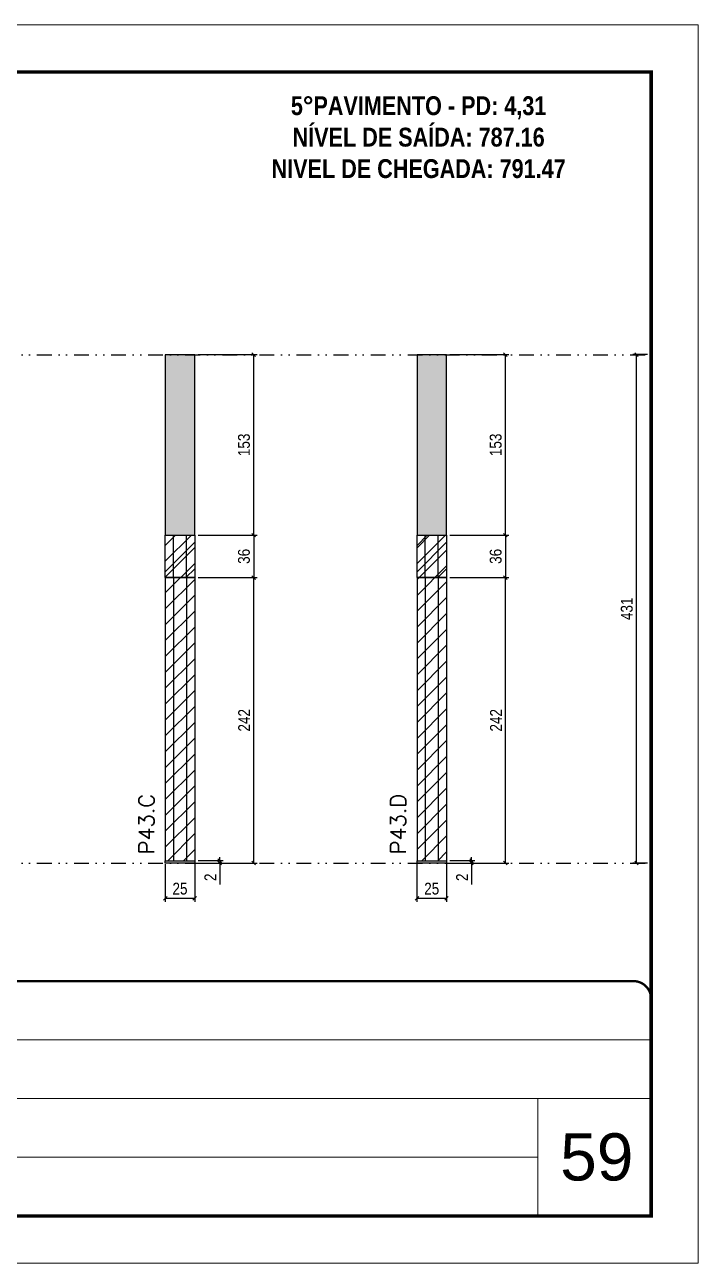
# Model space of a CAD drawing. Extents: x 14400 to 27878, y -21631 to 6985.
# Drawn here: x 18497 to 19068, y -10145 to -9095 of the extents above; entities that cross this region are included whole.
import ezdxf

# ---------------------------------------------------------------- set-up
doc = ezdxf.new("R2010")
doc.units = 0
for name, pattern in [('CONTINUO', [0]), ('DASHED', [0.75, 0.5, -0.25]), ('DIVIDE2', [0.625, 0.25, -0.125, 0, -0.125, 0, -0.125])]:
    doc.linetypes.add(name, pattern=pattern)
for name, color, linetype, lineweight in [('CARIMBO', 255, 'Continuous', 9), ('Folhas', 255, 'Continuous', 9), ('Hachura', 251, 'Continuous', 9), ('SARRAFO DE PRESSAO', 251, 'DASHED', 9), ('Texto Seção', 7, 'Continuous', 15)]:
    doc.layers.add(name, color=color, linetype=linetype, lineweight=lineweight)
for name, color, linetype in [('COTA', 241, 'Continuous'), ('NOMENCLATURA', 7, 'Continuous'), ('Nível', 160, 'Continuous'), ('Painéis', 200, 'Continuous'), ('SARR_2.2x7', 40, 'Continuous')]:
    doc.layers.add(name, color=color, linetype=linetype)
doc.styles.add('ARIAL', font='arial.ttf')
doc.styles.add('COTA TECNICA', font='techl___.ttf', dxfattribs={"height": 10})
doc.styles.add('COTA TECNICA-50', font='techl___.ttf', dxfattribs={"height": 10})
doc.styles.add('REGUA-120', font='ROMANS.shx', dxfattribs={"height": 15})
doc.styles.add('ROMANC', font='techb___.ttf', dxfattribs={"height": 2.5})
doc.dimstyles.new('COTA PAINEL-50', dxfattribs={"dimtxt": 10, "dimasz": 3, "dimexe": 3, "dimexo": 3, "dimgap": 3, "dimtad": 1, "dimdec": 1, "dimzin": 12, "dimdsep": 46, "dimtxsty": 'COTA TECNICA-50', "dimblk1": 'OBLIQUE', "dimblk2": 'OBLIQUE', "dimsah": 1, "dimcen": 0.9, "dimclrd": 4, "dimclre": 4, "dimclrt": 240, "dimadec": 1, "dimazin": 3, "dimtfac": 1, "dimtdec": 1, "dimtmove": 0, "dimatfit": 3, "dimfxl": 1, "dimtolj": 1, "dimtzin": 12, "dimarcsym": 0})
doc.dimstyles.new('PAINEL', dxfattribs={"dimtxt": 10, "dimasz": 3, "dimexe": 3, "dimexo": 3, "dimgap": 3, "dimtad": 1, "dimdec": 1, "dimzin": 12, "dimdsep": 46, "dimtxsty": 'COTA TECNICA', "dimblk1": 'OBLIQUE', "dimblk2": 'OBLIQUE', "dimsah": 1, "dimcen": 0.9, "dimclrd": 4, "dimclre": 4, "dimclrt": 240, "dimadec": 1, "dimazin": 3, "dimtfac": 1, "dimtdec": 1, "dimtmove": 0, "dimatfit": 3, "dimfxl": 1, "dimtolj": 1, "dimtzin": 12, "dimarcsym": 0})

# ---------------------------------------------------------------- blocks, each defined once
blk = doc.blocks.new('9999999999')
at = {"color": 30, "linetype": 'CONTINUO'}
for p, q in [((98564.6, 34379.6), (99584, 34379.6)), ((98564.6, 34329.8), (99488, 34329.8)), ((99584, 34329.8), (99488, 34329.8)), ((99488, 34329.8), (99488, 34230.2)), ((98564.6, 34280), (99488, 34280))]:
    blk.add_line(p, q, dxfattribs=at)
at = {"color": 30, "linetype": 'CONTINUO', "const_width": 2}
blk.add_lwpolyline([(99584, 34230.2), (99584, 34414.4, 0.414214), (99569, 34429.4), (98229, 34429.4, 0.414214), (98214, 34414.4), (98214, 34245.2, 0.414214), (98229, 34230.2), (99584, 34230.2)], format="xyb", dxfattribs=at)
at = {"layer": 'Folhas'}
blk.add_lwpolyline([(98139, 34190.2), (99624, 34190.2), (99624, 35240.2), (98139, 35240.2)], close=True, dxfattribs=at)
at = {"layer": 'Folhas', "color": 30, "const_width": 3}
blk.add_lwpolyline([(98214, 34230.2), (99584, 34230.2), (99584, 35200.2), (98214, 35200.2)], close=True, dxfattribs=at)
blk = doc.blocks.new('_Oblique')
at = {"color": 0, "linetype": 'ByBlock', "lineweight": -2}
blk.add_line((-0.5, -0.5), (0.5, 0.5), dxfattribs=at)
blk = doc.blocks.new('*D1631')
at = {"layer": 'COTA', "color": 4, "lineweight": -2, "transparency": 16777216}
for p, q in [((18616.4, -9807), (18616.4, -9838.9)), ((18641.4, -9807), (18641.4, -9838.9)), ((18616.4, -9835.9), (18641.4, -9835.9))]:
    blk.add_line(p, q, dxfattribs=at)
at = {"layer": 'Defpoints', "color": 0, "transparency": 16777216}
for p in [(18616.4, -9804), (18641.4, -9804), (18641.4, -9835.9)]:
    blk.add_point(p, dxfattribs=at)
at = {"layer": 'COTA', "color": 4, "lineweight": -2, "transparency": 16777216, "xscale": 3, "yscale": 3, "zscale": 3, "rotation": 180}
blk.add_blockref('_Oblique', (18616.4, -9835.9), dxfattribs=at)
at = {"layer": 'COTA', "color": 4, "lineweight": -2, "transparency": 16777216, "xscale": 3, "yscale": 3, "zscale": 3}
blk.add_blockref('_Oblique', (18641.4, -9835.9), dxfattribs=at)
at = {"layer": 'COTA', "color": 240, "transparency": 16777216, "insert": (18628.9, -9827.8), "char_height": 10, "attachment_point": 5, "style": 'COTA TECNICA'}
blk.add_mtext('\\A1;25', dxfattribs=at)
blk = doc.blocks.new('*D1632')
at = {"layer": 'COTA', "color": 4, "lineweight": -2, "transparency": 16777216}
for p, q in [((18644.4, -9804), (18665.6, -9804)), ((18644.4, -9806), (18665.6, -9806)), ((18662.6, -9804), (18662.6, -9801)), ((18662.6, -9804), (18662.6, -9806)), ((18662.6, -9806), (18662.6, -9824.2))]:
    blk.add_line(p, q, dxfattribs=at)
at = {"layer": 'Defpoints', "color": 0, "transparency": 16777216}
for p in [(18641.4, -9804), (18641.4, -9806), (18662.6, -9804)]:
    blk.add_point(p, dxfattribs=at)
at = {"layer": 'COTA', "color": 4, "lineweight": -2, "transparency": 16777216, "xscale": 3, "yscale": 3, "zscale": 3}
for p, rotation in [((18662.6, -9804), 270), ((18662.6, -9806), 90)]:
    blk.add_blockref('_Oblique', p, dxfattribs=dict(at, rotation=rotation))
at = {"layer": 'COTA', "color": 240, "transparency": 16777216, "insert": (18654.6, -9818.1), "char_height": 10, "attachment_point": 5, "rotation": 90, "style": 'COTA TECNICA-50'}
blk.add_mtext('\\A1;2', dxfattribs=at)
blk = doc.blocks.new('*D1633')
at = {"layer": 'COTA', "color": 4, "lineweight": -2, "transparency": 16777216}
for p, q in [((18644.4, -9564), (18694.4, -9564)), ((18691.4, -9806), (18691.4, -9564)), ((18644.4, -9806), (18694.4, -9806))]:
    blk.add_line(p, q, dxfattribs=at)
at = {"layer": 'Defpoints', "color": 0, "transparency": 16777216}
for p in [(18641.4, -9564), (18691.4, -9564), (18641.4, -9806)]:
    blk.add_point(p, dxfattribs=at)
at = {"layer": 'COTA', "color": 4, "lineweight": -2, "transparency": 16777216, "xscale": 3, "yscale": 3, "zscale": 3}
for p, rotation in [((18691.4, -9564), 90), ((18691.4, -9806), 270)]:
    blk.add_blockref('_Oblique', p, dxfattribs=dict(at, rotation=rotation))
at = {"layer": 'COTA', "color": 240, "transparency": 16777216, "insert": (18683.3, -9685), "char_height": 10, "attachment_point": 5, "rotation": 90, "style": 'COTA TECNICA-50'}
blk.add_mtext('\\A1;242', dxfattribs=at)
blk = doc.blocks.new('*D1637')
at = {"layer": 'COTA', "color": 4, "lineweight": -2, "transparency": 16777216}
for p, q in [((18644.4, -9375), (18694.4, -9375)), ((18691.4, -9528), (18691.4, -9375)), ((18644.4, -9528), (18694.4, -9528))]:
    blk.add_line(p, q, dxfattribs=at)
at = {"layer": 'Defpoints', "color": 0, "transparency": 16777216}
for p in [(18641.4, -9375), (18691.4, -9375), (18641.4, -9528)]:
    blk.add_point(p, dxfattribs=at)
at = {"layer": 'COTA', "color": 4, "lineweight": -2, "transparency": 16777216, "xscale": 3, "yscale": 3, "zscale": 3}
for p, rotation in [((18691.4, -9375), 90), ((18691.4, -9528), 270)]:
    blk.add_blockref('_Oblique', p, dxfattribs=dict(at, rotation=rotation))
at = {"layer": 'COTA', "color": 240, "transparency": 16777216, "insert": (18683.2, -9451.5), "char_height": 10, "attachment_point": 5, "rotation": 90, "style": 'COTA TECNICA'}
blk.add_mtext('\\A1;153', dxfattribs=at)
blk = doc.blocks.new('*D1634')
at = {"layer": 'COTA', "color": 4, "lineweight": -2, "transparency": 16777216}
for p, q in [((18829.9, -9807), (18829.9, -9838.9)), ((18854.9, -9807), (18854.9, -9838.9)), ((18829.9, -9835.9), (18854.9, -9835.9))]:
    blk.add_line(p, q, dxfattribs=at)
at = {"layer": 'Defpoints', "color": 0, "transparency": 16777216}
for p in [(18829.9, -9804), (18854.9, -9804), (18854.9, -9835.9)]:
    blk.add_point(p, dxfattribs=at)
at = {"layer": 'COTA', "color": 4, "lineweight": -2, "transparency": 16777216, "xscale": 3, "yscale": 3, "zscale": 3, "rotation": 180}
blk.add_blockref('_Oblique', (18829.9, -9835.9), dxfattribs=at)
at = {"layer": 'COTA', "color": 4, "lineweight": -2, "transparency": 16777216, "xscale": 3, "yscale": 3, "zscale": 3}
blk.add_blockref('_Oblique', (18854.9, -9835.9), dxfattribs=at)
at = {"layer": 'COTA', "color": 240, "transparency": 16777216, "insert": (18842.4, -9827.8), "char_height": 10, "attachment_point": 5, "style": 'COTA TECNICA'}
blk.add_mtext('\\A1;25', dxfattribs=at)
blk = doc.blocks.new('*D1635')
at = {"layer": 'COTA', "color": 4, "lineweight": -2, "transparency": 16777216}
for p, q in [((18857.9, -9804), (18879.1, -9804)), ((18857.9, -9806), (18879.1, -9806)), ((18876.1, -9804), (18876.1, -9801)), ((18876.1, -9804), (18876.1, -9806)), ((18876.1, -9806), (18876.1, -9824.2))]:
    blk.add_line(p, q, dxfattribs=at)
at = {"layer": 'Defpoints', "color": 0, "transparency": 16777216}
for p in [(18854.9, -9804), (18854.9, -9806), (18876.1, -9804)]:
    blk.add_point(p, dxfattribs=at)
at = {"layer": 'COTA', "color": 4, "lineweight": -2, "transparency": 16777216, "xscale": 3, "yscale": 3, "zscale": 3}
for p, rotation in [((18876.1, -9804), 270), ((18876.1, -9806), 90)]:
    blk.add_blockref('_Oblique', p, dxfattribs=dict(at, rotation=rotation))
at = {"layer": 'COTA', "color": 240, "transparency": 16777216, "insert": (18868.1, -9818.1), "char_height": 10, "attachment_point": 5, "rotation": 90, "style": 'COTA TECNICA-50'}
blk.add_mtext('\\A1;2', dxfattribs=at)
blk = doc.blocks.new('*D1636')
at = {"layer": 'COTA', "color": 4, "lineweight": -2, "transparency": 16777216}
for p, q in [((18857.9, -9564), (18907.9, -9564)), ((18904.9, -9806), (18904.9, -9564)), ((18857.9, -9806), (18907.9, -9806))]:
    blk.add_line(p, q, dxfattribs=at)
at = {"layer": 'Defpoints', "color": 0, "transparency": 16777216}
for p in [(18854.9, -9564), (18904.9, -9564), (18854.9, -9806)]:
    blk.add_point(p, dxfattribs=at)
at = {"layer": 'COTA', "color": 4, "lineweight": -2, "transparency": 16777216, "xscale": 3, "yscale": 3, "zscale": 3}
for p, rotation in [((18904.9, -9564), 90), ((18904.9, -9806), 270)]:
    blk.add_blockref('_Oblique', p, dxfattribs=dict(at, rotation=rotation))
at = {"layer": 'COTA', "color": 240, "transparency": 16777216, "insert": (18896.9, -9685), "char_height": 10, "attachment_point": 5, "rotation": 90, "style": 'COTA TECNICA-50'}
blk.add_mtext('\\A1;242', dxfattribs=at)
blk = doc.blocks.new('*D1638')
at = {"layer": 'COTA', "color": 4, "lineweight": -2, "transparency": 16777216}
for p, q in [((18857.9, -9375), (18907.9, -9375)), ((18904.9, -9528), (18904.9, -9375)), ((18857.9, -9528), (18907.9, -9528))]:
    blk.add_line(p, q, dxfattribs=at)
at = {"layer": 'Defpoints', "color": 0, "transparency": 16777216}
for p in [(18854.9, -9375), (18904.9, -9375), (18854.9, -9528)]:
    blk.add_point(p, dxfattribs=at)
at = {"layer": 'COTA', "color": 4, "lineweight": -2, "transparency": 16777216, "xscale": 3, "yscale": 3, "zscale": 3}
for p, rotation in [((18904.9, -9375), 90), ((18904.9, -9528), 270)]:
    blk.add_blockref('_Oblique', p, dxfattribs=dict(at, rotation=rotation))
at = {"layer": 'COTA', "color": 240, "transparency": 16777216, "insert": (18896.7, -9451.5), "char_height": 10, "attachment_point": 5, "rotation": 90, "style": 'COTA TECNICA'}
blk.add_mtext('\\A1;153', dxfattribs=at)
blk = doc.blocks.new('*D1899')
at = {"layer": 'COTA', "color": 4, "lineweight": -2, "transparency": 16777216}
for p, q in [((18644.4, -9528), (18694.4, -9528)), ((18691.4, -9528), (18691.4, -9564)), ((18644.4, -9564), (18694.4, -9564))]:
    blk.add_line(p, q, dxfattribs=at)
at = {"layer": 'Defpoints', "color": 0, "transparency": 16777216}
for p in [(18641.4, -9528), (18641.4, -9564), (18691.4, -9564)]:
    blk.add_point(p, dxfattribs=at)
at = {"layer": 'COTA', "color": 4, "lineweight": -2, "transparency": 16777216, "xscale": 3, "yscale": 3, "zscale": 3}
for p, rotation in [((18691.4, -9528), 90), ((18691.4, -9564), 270)]:
    blk.add_blockref('_Oblique', p, dxfattribs=dict(at, rotation=rotation))
at = {"layer": 'COTA', "color": 240, "transparency": 16777216, "insert": (18683.2, -9546), "char_height": 10, "attachment_point": 5, "rotation": 90, "style": 'COTA TECNICA'}
blk.add_mtext('\\A1;36', dxfattribs=at)
blk = doc.blocks.new('*D1900')
at = {"layer": 'COTA', "color": 4, "lineweight": -2, "transparency": 16777216}
for p, q in [((18857.9, -9528), (18907.9, -9528)), ((18904.9, -9528), (18904.9, -9564)), ((18857.9, -9564), (18907.9, -9564))]:
    blk.add_line(p, q, dxfattribs=at)
at = {"layer": 'Defpoints', "color": 0, "transparency": 16777216}
for p in [(18854.9, -9528), (18854.9, -9564), (18904.9, -9564)]:
    blk.add_point(p, dxfattribs=at)
at = {"layer": 'COTA', "color": 4, "lineweight": -2, "transparency": 16777216, "xscale": 3, "yscale": 3, "zscale": 3}
for p, rotation in [((18904.9, -9528), 90), ((18904.9, -9564), 270)]:
    blk.add_blockref('_Oblique', p, dxfattribs=dict(at, rotation=rotation))
at = {"layer": 'COTA', "color": 240, "transparency": 16777216, "insert": (18896.7, -9546), "char_height": 10, "attachment_point": 5, "rotation": 90, "style": 'COTA TECNICA'}
blk.add_mtext('\\A1;36', dxfattribs=at)
blk = doc.blocks.new('*D4230')
at = {"layer": 'COTA', "color": 4, "lineweight": -2, "transparency": 16777216}
for p, q in [((19025.5, -9375), (19013.1, -9375)), ((19016.1, -9806), (19016.1, -9375)), ((19025.5, -9806), (19013.1, -9806))]:
    blk.add_line(p, q, dxfattribs=at)
at = {"layer": 'Defpoints', "color": 0, "transparency": 16777216}
for p in [(19016.1, -9375), (19028.5, -9375), (19028.5, -9806)]:
    blk.add_point(p, dxfattribs=at)
at = {"layer": 'COTA', "color": 4, "lineweight": -2, "transparency": 16777216, "xscale": 3, "yscale": 3, "zscale": 3}
for p, rotation in [((19016.1, -9375), 90), ((19016.1, -9806), 270)]:
    blk.add_blockref('_Oblique', p, dxfattribs=dict(at, rotation=rotation))
at = {"layer": 'COTA', "color": 240, "transparency": 16777216, "insert": (19007.9, -9590.5), "char_height": 10, "attachment_point": 5, "rotation": 90, "style": 'COTA TECNICA'}
blk.add_mtext('\\A1;431', dxfattribs=at)

msp = doc.modelspace()

# ---------------------------------------------------------------- hatches: boundary and pattern name
at = {"layer": 'COTA'}
h = msp.add_hatch(dxfattribs=at)
h.set_pattern_fill('AR-CONC', color=256, scale=0.03)
h.set_pattern_definition([(50, (-1621.8184, -4352.3004), (5.4655401, -0.4781726), [0.5715, -6.2865]), (355, (-1621.8184, -4352.3004), (-1.0573026, 5.7317054), [0.4572, -5.0292175]), (100.451445, (-1621.363, -4352.3403), (4.4082374, 5.2535326), [0.4857003, -5.3427073]), (46.1842, (-1621.8184, -4350.7764), (8.1323712, -1.2612698), [0.85725, -9.42975]), (96.635558, (-1621.141, -4350.8815), (7.122124, 7.4227837), [0.7285507, -8.0140682]), (351.18415, (-1621.8184, -4350.7764), (7.122124, 7.4227837), [0.685799, -7.543792]), (21, (-1621.0564, -4351.1574), (4.5484317, -3.0679559), [0.5715, -6.2865]), (326, (-1621.0564, -4351.1574), (1.8540609, 5.525639), [0.4572, -5.0292]), (71.451445, (-1620.6774, -4351.413), (6.4024926, 2.457683), [0.4857003, -5.3426981]), (37.5, (-1621.8184, -4352.3004), (0.0926581, 2.53665117), [0, -4.96824, 0, -5.1054, 0, -5.04825]), (7.5, (-1621.8184, -4352.3004), (2.00458988, 3.00541724), [0, -2.91084, 0, -4.85394, 0, -1.92405]), (327.5, (-1623.5177, -4352.3004), (4.06771786, -0.17186232), [0, -1.905, 0, -5.9436, 0, -7.8867]), (317.5, (-1624.2797, -4352.3004), (4.44387544, 0.76279473), [0, -2.4765, 0, -3.94716, 0, -5.6007])])
h.paths.add_polyline_path([(18616.43, -9528.04), (18641.43, -9528.04), (18641.43, -9375.04), (18616.43, -9375.04)])
h = msp.add_hatch(dxfattribs=at)
h.set_pattern_fill('AR-CONC', color=256, scale=0.03)
h.set_pattern_definition([(50, (-1408.303, -4352.3004), (5.4655401, -0.4781726), [0.5715, -6.2865]), (355, (-1408.303, -4352.3004), (-1.0573026, 5.7317054), [0.4572, -5.0292175]), (100.451445, (-1407.8476, -4352.3403), (4.4082374, 5.2535326), [0.4857003, -5.3427073]), (46.1842, (-1408.303, -4350.7764), (8.1323712, -1.2612698), [0.85725, -9.42975]), (96.635558, (-1407.625, -4350.8815), (7.122124, 7.4227837), [0.7285507, -8.0140682]), (351.18415, (-1408.303, -4350.7764), (7.122124, 7.4227837), [0.685799, -7.543792]), (21, (-1407.541, -4351.1574), (4.5484317, -3.0679559), [0.5715, -6.2865]), (326, (-1407.541, -4351.1574), (1.8540609, 5.525639), [0.4572, -5.0292]), (71.451445, (-1407.162, -4351.413), (6.4024926, 2.457683), [0.4857003, -5.3426981]), (37.5, (-1408.303, -4352.3004), (0.0926581, 2.53665117), [0, -4.96824, 0, -5.1054, 0, -5.04825]), (7.5, (-1408.303, -4352.3004), (2.00458988, 3.00541724), [0, -2.91084, 0, -4.85394, 0, -1.92405]), (327.5, (-1410.0023, -4352.3004), (4.06771786, -0.17186232), [0, -1.905, 0, -5.9436, 0, -7.8867]), (317.5, (-1410.7643, -4352.3004), (4.44387544, 0.76279473), [0, -2.4765, 0, -3.94716, 0, -5.6007])])
h.paths.add_polyline_path([(18829.94, -9528.04), (18854.94, -9528.04), (18854.94, -9375.04), (18829.94, -9375.04)])
at = {"layer": 'Hachura', "linetype": 'ByBlock'}
h = msp.add_hatch(dxfattribs=at)
h.set_pattern_fill('ANSI31', color=256, scale=3)
h.paths.add_polyline_path([(17998.83, -9528.04), (17777.83, -9528.04), (17777.83, -9562.04), (17998.83, -9562.04)])
h.paths.add_polyline_path([(17998.83, -9564.04), (17777.83, -9564.04), (17777.83, -9682.04), (17998.83, -9682.04)])
h.paths.add_polyline_path([(17998.83, -9682.04), (17777.83, -9682.04), (17777.83, -9804.04), (17998.83, -9804.04)])
h.paths.add_polyline_path([(18430.02, -9682.04), (18209.02, -9682.04), (18209.02, -9804.04), (18430.02, -9804.04)])
h.paths.add_polyline_path([(18430.02, -9564.04), (18209.02, -9564.04), (18209.02, -9682.04), (18430.02, -9682.04)])
h.paths.add_polyline_path([(18430.02, -9528.04), (18209.02, -9528.04), (18209.02, -9562.04), (18430.02, -9562.04)])
h.paths.add_polyline_path([(18641.43, -9528.04), (18616.43, -9528.04), (18616.43, -9564.04), (18641.43, -9564.04)])
h.paths.add_polyline_path([(18641.43, -9564.04), (18616.43, -9564.04), (18616.43, -9804.04), (18641.43, -9804.04)])
h.paths.add_polyline_path([(18854.94, -9528.04), (18829.94, -9528.04), (18829.94, -9564.04), (18854.94, -9564.04)])
h.paths.add_polyline_path([(18854.94, -9564.04), (18829.94, -9564.04), (18829.94, -9804.04), (18854.94, -9804.04)])
at = {"layer": 'Hachura'}
h = msp.add_hatch(dxfattribs=at)
h.set_pattern_fill('ANSI31', color=256, scale=5)
h.paths.add_polyline_path([(18616.43, -9564.04), (18623.43, -9564.04), (18623.43, -9528.04), (18616.43, -9528.04)])
h.paths.add_polyline_path([(18623.43, -9564.04), (18634.43, -9564.04), (18634.43, -9528.04), (18623.43, -9528.04)])
h.paths.add_polyline_path([(18634.43, -9564.04), (18641.43, -9564.04), (18641.43, -9528.04), (18634.43, -9528.04)])
h = msp.add_hatch(dxfattribs=at)
h.set_pattern_fill('ANSI31', color=256, scale=5)
h.set_pattern_definition([(45, (213.515, 0), (-11.22532, 11.22532), [])])
h.paths.add_polyline_path([(18829.94, -9564.04), (18836.94, -9564.04), (18836.94, -9528.04), (18829.94, -9528.04)])
h.paths.add_polyline_path([(18836.94, -9564.04), (18847.94, -9564.04), (18847.94, -9528.04), (18836.94, -9528.04)])
h.paths.add_polyline_path([(18847.94, -9564.04), (18854.94, -9564.04), (18854.94, -9528.04), (18847.94, -9528.04)])

# ---------------------------------------------------------------- linework, layer by layer
at = {"layer": 'COTA'}
for points in [[(18616.43, -9528.04), (18641.43, -9528.04), (18641.43, -9375.04), (18616.43, -9375.04)], [(18829.94, -9528.04), (18854.94, -9528.04), (18854.94, -9375.04), (18829.94, -9375.04)]]:
    msp.add_lwpolyline(points, close=True, dxfattribs=at)
at = {"layer": 'Nível', "color": 4, "linetype": 'DIVIDE2', "ltscale": 50}
for p, q in [((17658.47, -9375.04), (19028.47, -9375.04)), ((17658.47, -9806.04), (19028.47, -9806.04))]:
    msp.add_line(p, q, dxfattribs=at)
at = {"layer": 'Painéis'}
for p, q in [((18616.43, -9564.04), (18616.43, -9804.04)), ((18616.43, -9564.04), (18641.43, -9564.04)), ((18641.43, -9564.04), (18641.43, -9804.04)), ((18829.94, -9564.04), (18829.94, -9804.04)), ((18829.94, -9564.04), (18854.94, -9564.04)), ((18854.94, -9564.04), (18854.94, -9804.04)), ((18616.43, -9804.04), (18641.43, -9804.04)), ((18616.43, -9806.04), (18616.43, -9804.04)), ((18641.43, -9806.04), (18616.43, -9806.04)), ((18641.43, -9804.04), (18641.43, -9806.04)), ((18829.94, -9804.04), (18854.94, -9804.04)), ((18829.94, -9806.04), (18829.94, -9804.04)), ((18854.94, -9806.04), (18829.94, -9806.04)), ((18854.94, -9804.04), (18854.94, -9806.04))]:
    msp.add_line(p, q, dxfattribs=at)
for points in [[(18616.43, -9528.04), (18641.43, -9528.04), (18641.43, -9564.04), (18616.43, -9564.04)], [(18829.94, -9528.04), (18854.94, -9528.04), (18854.94, -9564.04), (18829.94, -9564.04)]]:
    msp.add_lwpolyline(points, close=True, dxfattribs=at)
at = {"layer": 'SARR_2.2x7'}
for p, q in [((18623.43, -9564.04), (18623.43, -9528.04)), ((18634.43, -9564.04), (18634.43, -9528.04)), ((18836.94, -9564.04), (18836.94, -9528.04)), ((18847.94, -9564.04), (18847.94, -9528.04)), ((18623.43, -9564.04), (18623.43, -9804.04)), ((18634.43, -9564.04), (18634.43, -9804.04)), ((18836.94, -9564.04), (18836.94, -9804.04)), ((18847.94, -9564.04), (18847.94, -9804.04))]:
    msp.add_line(p, q, dxfattribs=at)

# ---------------------------------------------------------------- block references
at = {"layer": 'SARRAFO DE PRESSAO', "color": 6, "linetype": 'ByBlock'}
msp.add_blockref('9999999999', (-80555.51, -44335.53), dxfattribs=at)

# ---------------------------------------------------------------- texts
at = {"layer": 'CARIMBO', "style": 'ARIAL'}
msp.add_text('59', height=40, dxfattribs=at).set_placement((18951.33, -10075.18))
at = {"layer": 'NOMENCLATURA', "color": 2, "insert": (18831.31, -9129.26), "char_height": 16, "attachment_point": 2, "style": 'ROMANC'}
msp.add_mtext_dynamic_manual_height_columns('\\P5°PAVIMENTO - PD: 4,31\\PNÍVEL DE SAÍDA: 787.16\\PNIVEL DE CHEGADA: 791.47', width=432.3511, gutter_width=1, heights=[0], dxfattribs=at)
at = {"layer": 'Texto Seção', "char_height": 13, "width": 370.6998, "attachment_point": 7, "rotation": 90, "style": 'REGUA-120'}
for s, insert in [('P43.C', (18606.98, -9798.63)), ('P43.D', (18820.49, -9798.63))]:
    msp.add_mtext(s, dxfattribs=dict(at, insert=insert))

# ---------------------------------------------------------------- dimensions: what is measured, and where the dimension line sits
at = {"layer": 'COTA'}
for base, p1, p2, dimstyle, picture, middle in [((18691.42, -9375.04), (18641.43, -9528.04), (18641.43, -9375.04), 'PAINEL', '*D1637', (18683.2, -9451.54)), ((18904.93, -9375.04), (18854.94, -9528.04), (18854.94, -9375.04), 'PAINEL', '*D1638', (18896.71, -9451.54)), ((19016.09, -9375.04), (19028.47, -9806.04), (19028.47, -9375.04), 'PAINEL', '*D4230', (19007.87, -9590.54)), ((18691.42, -9564.04), (18641.43, -9528.04), (18641.43, -9564.04), 'PAINEL', '*D1899', (18683.2, -9546.04)), ((18904.93, -9564.04), (18854.94, -9528.04), (18854.94, -9564.04), 'PAINEL', '*D1900', (18896.71, -9546.04)), ((18691.42, -9564.04), (18641.43, -9806.04), (18641.43, -9564.04), 'COTA PAINEL-50', '*D1633', (18683.35, -9685.04)), ((18904.93, -9564.04), (18854.94, -9806.04), (18854.94, -9564.04), 'COTA PAINEL-50', '*D1636', (18896.86, -9685.04))]:
    dim = msp.add_linear_dim(base=base, p1=p1, p2=p2, angle=90, dimstyle=dimstyle, dxfattribs=at)
    dim.commit()
    dim.dimension.update_dxf_attribs({"geometry": picture, "text_midpoint": middle})
for base, p1, p2, picture, middle in [((18641.43, -9835.94), (18616.43, -9804.04), (18641.43, -9804.04), '*D1631', (18628.93, -9827.83)), ((18854.94, -9835.94), (18829.94, -9804.04), (18854.94, -9804.04), '*D1634', (18842.44, -9827.83))]:
    dim = msp.add_linear_dim(base=base, p1=p1, p2=p2, dimstyle='PAINEL', override={"dimarcsym": 2}, dxfattribs=at)
    dim.commit()
    dim.dimension.update_dxf_attribs({"geometry": picture, "text_midpoint": middle})
for base, p1, p2, picture, middle in [((18662.62, -9804.04), (18641.43, -9806.04), (18641.43, -9804.04), '*D1632', (18662.62, -9818.1)), ((18876.14, -9804.04), (18854.94, -9806.04), (18854.94, -9804.04), '*D1635', (18876.14, -9818.1))]:
    dim = msp.add_linear_dim(base=base, p1=p1, p2=p2, angle=90, dimstyle='COTA PAINEL-50', dxfattribs=at)
    dim.commit()
    dim.dimension.update_dxf_attribs({"geometry": picture, "text_midpoint": middle, "dimtype": 160})

doc.saveas('drawing.dxf')
